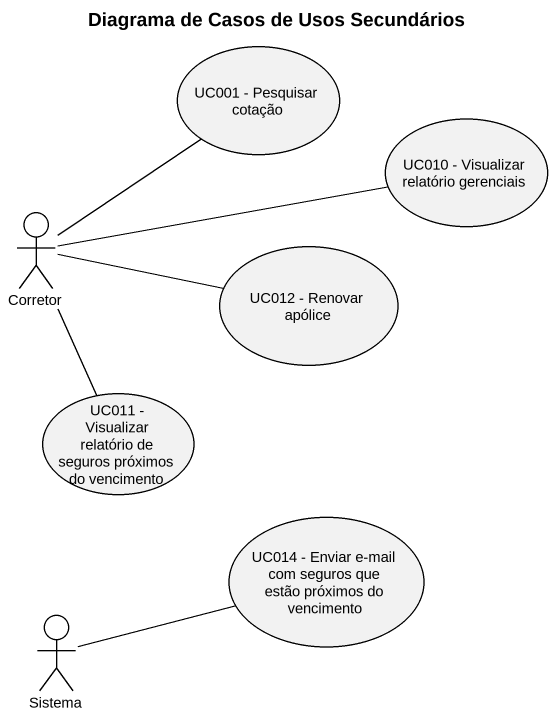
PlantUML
@startuml
title Diagrama de Casos de Usos Secundários
usecase "UC001 - Pesquisar cotação" as UC001_Pesquisar_cotação
usecase "UC010 - Visualizar relatório gerenciais" as UC010_Visualizar_relatório
actor Corretor
usecase "UC012 - Renovar apólice" as UC012_Renovar_apólice
usecase "UC011 - Visualizar relatório de seguros próximos do vencimento" as UC011_Visualizar_relatório
usecase "UC014 - Enviar e-mail com seguros que estão próximos do vencimento" as UC014_Enviar_e_mail_com
actor Sistema
Corretor -up- UC001_Pesquisar_cotação
Corretor -right- UC010_Visualizar_relatório
Corretor -right- UC012_Renovar_apólice
Corretor -- UC011_Visualizar_relatório
Sistema -right- UC014_Enviar_e_mail_com
@enduml
